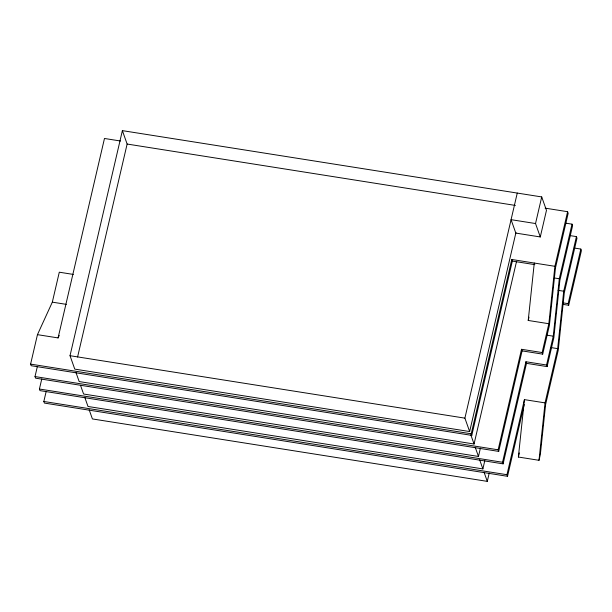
<?xml version="1.0" encoding="UTF-8"?>
<svg xmlns="http://www.w3.org/2000/svg" width="612" height="612" viewBox="0 0 612 612"><rect width="100%" height="100%" fill="white"/><g stroke="black" fill="none" stroke-linecap="round" stroke-linejoin="round"><path stroke-width="0.92" d="M545.101 208.141L567.599 211.698L554.9 266.304L548.849 323.725L528.225 320.459L534.276 263.045M576.428 236.607L576.986 238.206L564.287 292.811L558.236 350.232L545.613 404.478L540.342 454.532L539.004 460.301L518.379 457.034L524.423 399.621L545.047 402.88L557.67 348.633L563.721 291.213L576.428 236.607L569.864 235.574M539.004 460.301L545.047 402.88M546.554 365.004L525.93 361.746L526.496 363.344L547.12 366.603L546.554 365.004L553.263 336.179L559.307 278.758L572.013 224.153L565.45 223.12M554.9 266.304L511.777 259.488L512.343 261.087L471.791 435.384L31.166 365.716L30.6 364.117L37.454 334.657L52.326 302.152L59.295 272.202L73.356 274.428M522.082 350.883L542.706 354.149L542.14 352.55L521.516 349.291L522.082 350.883L498.704 451.396L35.572 378.17L35.014 376.571L37.37 366.443M526.496 363.344L503.11 463.85L39.987 390.624L39.42 389.025L41.777 378.905M37.454 334.657L58.079 337.916L104.476 138.473L120.526 141.012M524.224 404.509L507.524 476.312L44.401 403.078L43.834 401.48L46.191 391.359M515.954 232.522L469.649 431.552L74.763 369.113L70.02 355.702L122.377 130.631L541.719 196.934L546.47 210.344L540.281 236.951L515.817 233.088L511.074 219.67L535.531 223.541L540.281 236.951M77.579 357.026L127.128 144.042L122.377 130.631M469.649 431.552L464.898 418.141L517.262 193.063M471.791 435.384L471.225 433.786L511.777 259.488M75.926 372.379L79.177 381.567L474.055 444.006L516.566 261.309M80.631 385.675L83.592 394.021L478.469 456.46L480.412 448.114M535.531 223.541L541.719 196.934M84.747 397.287L87.998 406.475L482.883 468.914L484.819 460.568M89.153 409.749L92.412 418.937L487.29 481.369L489.233 473.022M498.704 451.396L498.137 449.805L521.516 349.291M528.225 320.459L528.99 317.169M503.11 463.85L502.544 462.259L525.93 361.746M507.524 476.312L506.958 474.713L524.423 399.621M542.14 352.55L548.849 323.725M518.379 457.034L519.336 452.918M542.706 354.149L549.415 325.316L555.466 267.903L568.166 213.297L567.599 211.698M547.12 366.603L553.829 337.77L559.873 280.357L572.58 225.752L572.013 224.153M563.071 304.378L568.693 305.266L568.127 303.667L580.834 249.069L574.27 248.028M568.693 305.266L581.4 250.66L580.834 249.069M58.079 337.916L59.219 335.422M127.128 144.042L515.411 205.433M512.343 261.087L534.842 264.644M554.625 278.016L559.307 278.758M558.098 290.325L563.721 291.213M562.505 302.779L568.127 303.667M546.7 335.139L553.263 336.179M551.106 347.593L557.67 348.633M52.326 302.152L66.387 304.371M70.02 355.702L464.898 418.141M30.6 364.117L471.225 433.786M35.014 376.571L498.137 449.805M39.42 389.025L502.544 462.259M43.834 401.48L506.958 474.713M470.804 434.818L474.055 444.006M475.218 447.273L478.469 456.46M479.624 459.727L482.883 468.914M484.038 472.181L487.29 481.369"/></g></svg>
